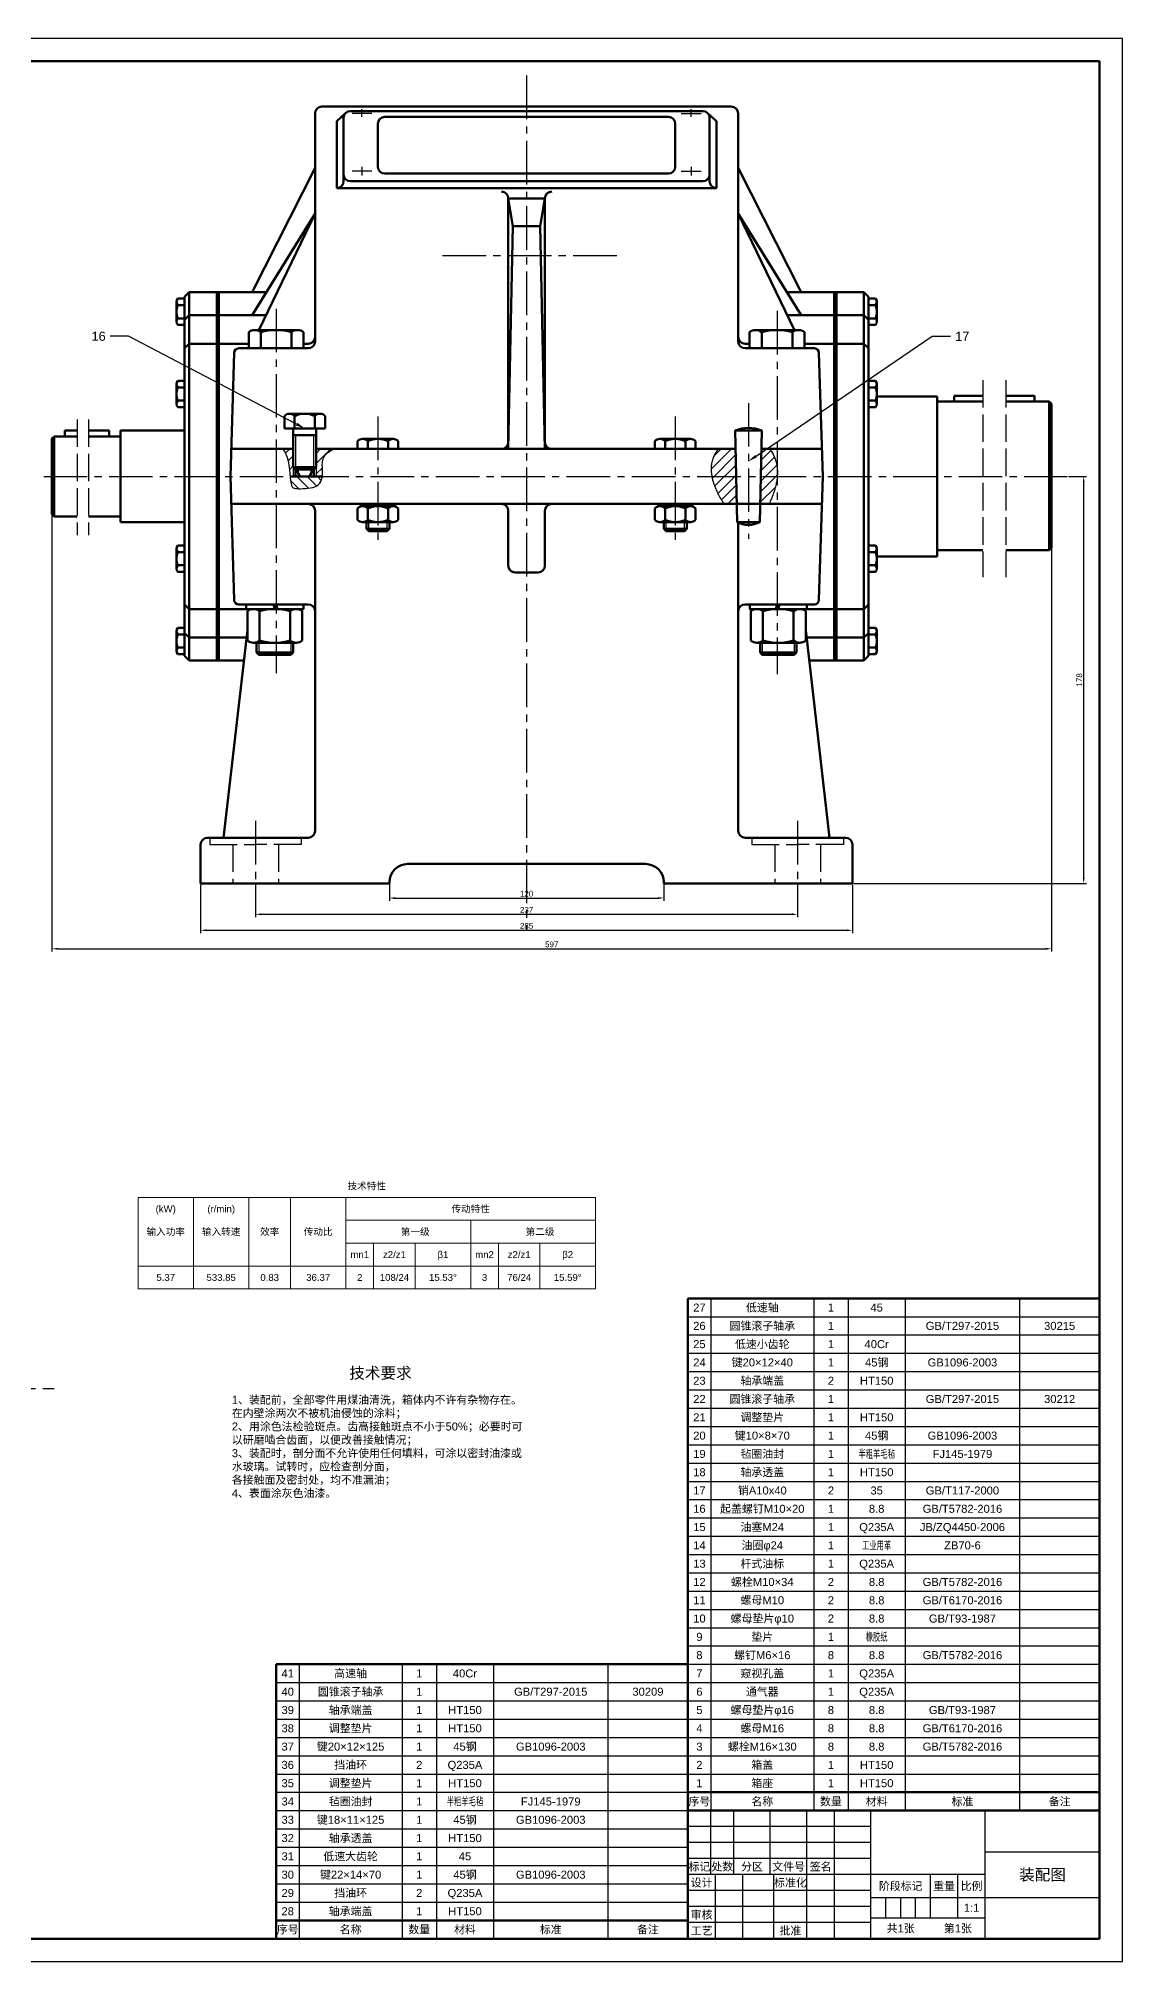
# Model space of a CAD drawing. Header units: millimetres. Extents: x 36 to 1225, y 31 to 872.
# Drawn here: x 751 to 1225, y 31 to 872 of the extents above; entities that cross this region are included whole.
import ezdxf
from ezdxf import colors
from ezdxf.entities.mleader import LeaderData, LeaderLine
from ezdxf.enums import TextEntityAlignment as Align
from ezdxf.math import Vec2, Vec3

# ---------------------------------------------------------------- set-up
doc = ezdxf.new("R2010")
doc.units = ezdxf.units.MM
doc.linetypes.add('ACAD_ISO02W100', pattern=[15, 12, -3])
doc.linetypes.add('CENTER2', pattern=[28.575, 19.05, -3.175, 3.175, -3.175])
doc.layers.get('0').update_dxf_attribs({"lineweight": 50})
for name, color, linetype in [('中心线', 1, 'CENTER2'), ('细实线', 7, 'Continuous'), ('虚线', 5, 'ACAD_ISO02W100')]:
    doc.layers.add(name, color=color, linetype=linetype)
doc.layers.add('文字', color=7, linetype='Continuous', lineweight=15)
doc.layers.add('粗实线', color=7, linetype='Continuous', lineweight=50)
doc.styles.get("Standard").update_dxf_attribs({"font": 'arial.ttf'})
doc.dimstyles.new('ISO-25', dxfattribs={"dimtxt": 2.5, "dimasz": 2.5, "dimexe": 1.25, "dimexo": 0.625, "dimtad": 1, "dimtxsty": 'Standard', "dimcen": 2.5, "dimadec": 0, "dimazin": 0, "dimtfac": 1, "dimtmove": 0, "dimatfit": 3, "dimfxl": 1, "dimarcsym": 0})
pattern_1 = [(45, (-1022.2455, -2515.2142), (-2.245064, 2.245064), [])]

# ---------------------------------------------------------------- blocks, each defined once
blk = doc.blocks.new('*D28')
at = {"layer": 'Defpoints', "color": 0, "transparency": 16777216}
for p in [(904.87, 503.21), (1024.87, 503.21), (1024.87, 496.56)]:
    blk.add_point(p, dxfattribs=at)
at = {"layer": '细实线', "color": 0, "lineweight": -2, "transparency": 16777216}
for p, q in [((904.87, 502.59), (904.87, 495.31)), ((907.37, 496.56), (1022.37, 496.56)), ((1024.87, 502.59), (1024.87, 495.31))]:
    blk.add_line(p, q, dxfattribs=at)
at = {"layer": '细实线', "color": 0, "transparency": 16777216}
for points in [[(907.37, 496.97), (907.37, 496.14), (904.87, 496.56)], [(1022.37, 496.97), (1022.37, 496.14), (1024.87, 496.56)]]:
    blk.add_solid(points, dxfattribs=at)
at = {"layer": '细实线', "color": 0, "transparency": 16777216, "insert": (964.87, 498.46), "char_height": 2.5, "attachment_point": 5}
blk.add_mtext('120', dxfattribs=at)
blk = doc.blocks.new('*D29')
at = {"layer": 'Defpoints', "color": 0, "transparency": 16777216}
for p in [(846.37, 502.96), (1083.37, 502.96), (1083.37, 489.45)]:
    blk.add_point(p, dxfattribs=at)
at = {"layer": '细实线', "color": 0, "lineweight": -2, "transparency": 16777216}
for p, q in [((846.37, 502.34), (846.37, 488.2)), ((1083.37, 502.34), (1083.37, 488.2)), ((848.87, 489.45), (1080.87, 489.45))]:
    blk.add_line(p, q, dxfattribs=at)
at = {"layer": '细实线', "color": 0, "transparency": 16777216}
for points in [[(848.87, 489.87), (848.87, 489.03), (846.37, 489.45)], [(1080.87, 489.87), (1080.87, 489.03), (1083.37, 489.45)]]:
    blk.add_solid(points, dxfattribs=at)
at = {"layer": '细实线', "color": 0, "transparency": 16777216, "insert": (964.87, 491.35), "char_height": 2.5, "attachment_point": 5}
blk.add_mtext('237', dxfattribs=at)
blk = doc.blocks.new('*D30')
at = {"layer": 'Defpoints', "color": 0, "transparency": 16777216}
for p in [(822.37, 502.96), (1107.37, 502.96), (1107.37, 482.45)]:
    blk.add_point(p, dxfattribs=at)
at = {"layer": '细实线', "color": 0, "lineweight": -2, "transparency": 16777216}
for p, q in [((822.37, 502.34), (822.37, 481.2)), ((1107.37, 502.34), (1107.37, 481.2)), ((824.87, 482.45), (1104.87, 482.45))]:
    blk.add_line(p, q, dxfattribs=at)
at = {"layer": '细实线', "color": 0, "transparency": 16777216}
for points in [[(824.87, 482.87), (824.87, 482.04), (822.37, 482.45)], [(1104.87, 482.87), (1104.87, 482.04), (1107.37, 482.45)]]:
    blk.add_solid(points, dxfattribs=at)
at = {"layer": '细实线', "color": 0, "transparency": 16777216, "insert": (964.87, 484.36), "char_height": 2.5, "attachment_point": 5}
blk.add_mtext('285', dxfattribs=at)
blk = doc.blocks.new('*D31')
at = {"layer": 'Defpoints', "color": 0, "transparency": 16777216}
for p in [(1201.17, 680.96), (1208.45, 680.96), (1107.37, 502.96)]:
    blk.add_point(p, dxfattribs=at)
at = {"layer": '细实线', "color": 0, "lineweight": -2, "transparency": 16777216}
for p, q in [((1201.79, 680.96), (1209.7, 680.96)), ((1208.45, 505.46), (1208.45, 678.46)), ((1108, 502.96), (1209.7, 502.96))]:
    blk.add_line(p, q, dxfattribs=at)
at = {"layer": '细实线', "color": 0, "transparency": 16777216}
for points in [[(1208.04, 678.46), (1208.87, 678.46), (1208.45, 680.96)], [(1208.04, 505.46), (1208.87, 505.46), (1208.45, 502.96)]]:
    blk.add_solid(points, dxfattribs=at)
at = {"layer": '细实线', "color": 0, "transparency": 16777216, "insert": (1206.55, 591.96), "char_height": 2.5, "attachment_point": 5, "rotation": 90}
blk.add_mtext('178', dxfattribs=at)
blk = doc.blocks.new('*D32')
at = {"layer": 'Defpoints', "color": 0, "transparency": 16777216}
for p in [(757.37, 664.46), (1194.37, 664.46), (1194.37, 474.38)]:
    blk.add_point(p, dxfattribs=at)
at = {"layer": '细实线', "color": 0, "lineweight": -2, "transparency": 16777216}
for p, q in [((757.37, 663.84), (757.37, 473.13)), ((1194.37, 663.84), (1194.37, 473.13)), ((759.87, 474.38), (1191.87, 474.38))]:
    blk.add_line(p, q, dxfattribs=at)
at = {"layer": '细实线', "color": 0, "transparency": 16777216}
for points in [[(759.87, 474.8), (759.87, 473.97), (757.37, 474.38)], [(1191.87, 474.8), (1191.87, 473.97), (1194.37, 474.38)]]:
    blk.add_solid(points, dxfattribs=at)
at = {"layer": '细实线', "color": 0, "transparency": 16777216, "insert": (975.87, 476.29), "char_height": 2.5, "attachment_point": 5}
blk.add_mtext('597', dxfattribs=at)

msp = doc.modelspace()

# ---------------------------------------------------------------- hatches: boundary and pattern name
at = {"layer": '细实线', "true_color": 0x000000}
h = msp.add_hatch(dxfattribs=at)
h.set_pattern_fill('ANSI31', color=18)
h.set_pattern_definition(pattern_1)
edge = h.paths.add_edge_path()
edge.add_line((862.873, 692.962), (858.327, 692.962))
edge.add_spline(control_points=[(858.327, 692.962), (860.78, 689.819), (861.194, 684.59), (861.512, 680.962)], knot_values=[0, 0, 0, 0, 0.8313761, 0.8313761, 0.8313761, 0.8313761], degree=3, periodic=0)
edge.add_line((861.512, 680.962), (862.873, 680.962))
edge.add_line((862.873, 680.962), (862.873, 692.962))
edge = h.paths.add_edge_path()
edge.add_spline(control_points=[(875.558, 680.962), (875.678, 681.807), (875.78, 685.642), (874.737, 690.477), (880.855, 692.962)], knot_values=[3.6824041, 3.6824041, 3.6824041, 3.6824041, 4, 5, 5, 5, 5], degree=3, periodic=0)
edge.add_line((880.855, 692.962), (872.873, 692.962))
edge.add_line((872.873, 692.962), (872.873, 680.962))
edge.add_line((872.873, 680.962), (875.558, 680.962))
h = msp.add_hatch(dxfattribs=at)
h.set_pattern_fill('ANSI31', color=18)
h.set_pattern_definition(pattern_1)
edge = h.paths.add_edge_path()
edge.add_line((1056.233, 692.962), (1048.69, 692.962))
edge.add_spline(control_points=[(1048.69, 692.962), (1044.606, 687.917), (1045.874, 680.962)], knot_values=[0, 0, 0, 0.5619745, 0.5619745, 0.5619745], degree=2, periodic=0)
edge.add_line((1045.874, 680.962), (1056.473, 680.962))
edge.add_line((1056.473, 680.962), (1056.233, 692.962))
edge = h.paths.add_edge_path()
edge.add_line((1056.473, 680.962), (1045.874, 680.962))
edge.add_spline(control_points=[(1045.874, 680.962), (1046.863, 675.542), (1051.103, 668.962)], knot_values=[0.5619745, 0.5619745, 0.5619745, 1, 1, 1], degree=2, periodic=0)
edge.add_line((1051.103, 668.962), (1056.713, 668.962))
edge.add_line((1056.713, 668.962), (1056.473, 680.962))
edge = h.paths.add_edge_path()
edge.add_spline(control_points=[(1074.373, 685.231), (1073.776, 689.558), (1071.104, 692.962)], knot_values=[0, 0, 0, 0.3837636, 0.3837636, 0.3837636], degree=2, periodic=0)
edge.add_line((1071.104, 692.962), (1067.513, 692.962))
edge.add_line((1067.513, 692.962), (1067.273, 680.962))
edge.add_line((1067.273, 680.962), (1074.373, 680.962))
edge.add_line((1074.373, 680.962), (1074.373, 685.231))
edge = h.paths.add_edge_path()
edge.add_spline(control_points=[(1070.938, 668.962), (1073.758, 674.947), (1074.373, 679.952)], knot_values=[0.6044253, 0.6044253, 0.6044253, 1, 1, 1], degree=2, periodic=0)
edge.add_line((1074.373, 679.952), (1074.373, 680.962))
edge.add_line((1074.373, 680.962), (1067.273, 680.962))
edge.add_line((1067.273, 680.962), (1067.033, 668.962))
edge.add_line((1067.033, 668.962), (1070.938, 668.962))
h = msp.add_hatch(dxfattribs=at)
h.set_pattern_fill('ANSI31', color=18, angle=90)
h.set_pattern_definition([(135, (-1022.2455, -2515.2142), (-2.245064, -2.245064), [])])
edge = h.paths.add_edge_path()
edge.add_spline(control_points=[(861.512, 680.962), (861.576, 680.227), (861.996, 675.584), (863.869, 675.584), (873.586, 675.584), (875.301, 679.148), (875.558, 680.962)], knot_values=[0.8313761, 0.8313761, 0.8313761, 0.8313761, 1, 2, 3, 3.6824041, 3.6824041, 3.6824041, 3.6824041], degree=3, periodic=0)
edge.add_line((875.558, 680.962), (861.512, 680.962))

# ---------------------------------------------------------------- linework, layer by layer
for p, q in [((875.373, 842.669), (964.873, 842.669)), ((1054.373, 842.669), (964.873, 842.669)), ((872.373, 839.669), (872.373, 739.962)), ((885.86, 839.971), (881.873, 836.363)), ((881.873, 806.998), (881.873, 836.363)), ((884.873, 837.747), (884.873, 812.998)), ((887.873, 840.747), (1041.873, 840.747)), ((899.873, 835.152), (899.873, 816.355)), ((902.873, 838.152), (1026.873, 838.152)), ((1029.873, 835.152), (1029.873, 816.355)), ((1043.885, 839.971), (1047.873, 836.363)), ((1044.873, 837.747), (1044.873, 812.998)), ((1047.873, 806.998), (1047.873, 836.363)), ((1057.373, 839.669), (1057.373, 739.962)), ((844.873, 761.462), (872.373, 815.962)), ((1084.873, 761.462), (1057.373, 815.962)), ((884.873, 812.998), (884.873, 809.998)), ((887.873, 809.998), (1041.873, 809.998)), ((902.873, 813.355), (1026.873, 813.355)), ((1044.873, 812.998), (1044.873, 809.998)), ((881.873, 806.998), (1047.873, 806.998)), ((956.873, 695.962), (956.873, 802.54)), ((956.873, 802.54), (972.873, 802.54)), ((956.873, 802.54), (958.873, 790.361)), ((972.873, 802.54), (970.873, 790.361)), ((972.873, 695.962), (972.873, 802.54)), ((844.873, 751.462), (872.373, 795.962)), ((847.767, 744.962), (872.373, 795.962)), ((1081.978, 744.962), (1057.373, 795.962)), ((1084.873, 751.462), (1057.373, 795.962)), ((958.873, 790.361), (956.873, 692.962)), ((964.873, 790.361), (958.873, 790.361)), ((964.873, 790.361), (970.873, 790.361)), ((970.873, 790.361), (972.873, 692.962)), ((817.373, 761.462), (815.373, 759.462)), ((815.373, 759.462), (815.373, 602.462)), ((817.373, 761.462), (851.052, 761.462)), ((817.373, 761.462), (817.373, 600.462)), ((829.373, 761.462), (829.373, 600.462)), ((830.373, 761.462), (830.373, 600.462)), ((1112.373, 761.462), (1078.693, 761.462)), ((1099.373, 761.462), (1099.373, 600.462)), ((1100.373, 761.462), (1100.373, 600.462)), ((1112.373, 761.462), (1114.373, 759.462)), ((1112.373, 761.462), (1112.373, 600.462)), ((1114.373, 759.462), (1114.373, 602.462)), ((817.373, 751.462), (815.373, 749.462)), ((815.373, 749.462), (815.373, 612.462)), ((817.373, 751.462), (850.903, 751.462)), ((1112.373, 751.462), (1078.842, 751.462)), ((1112.373, 751.462), (1114.373, 749.462)), ((1114.373, 749.462), (1114.373, 612.462)), ((843.373, 736.962), (843.373, 743.962)), ((855.373, 744.962), (846.023, 744.962)), ((855.373, 744.962), (864.723, 744.962)), ((867.373, 736.962), (867.373, 743.962)), ((1062.373, 736.962), (1062.373, 743.962)), ((1074.373, 744.962), (1065.023, 744.962)), ((1074.373, 744.962), (1083.723, 744.962)), ((1086.373, 736.962), (1086.373, 743.962)), ((817.373, 738.962), (815.373, 736.962)), ((815.373, 736.962), (815.373, 624.962)), ((817.373, 738.962), (843.373, 738.962)), ((835.373, 680.962), (837.046, 735.024)), ((839.045, 736.962), (869.373, 736.962)), ((867.373, 738.962), (869.373, 738.962)), ((1062.373, 738.962), (1060.373, 738.962)), ((1090.7, 736.962), (1060.373, 736.962)), ((1112.373, 738.962), (1086.373, 738.962)), ((1094.373, 680.962), (1092.699, 735.024)), ((1112.373, 738.962), (1114.373, 736.962)), ((1114.373, 736.962), (1114.373, 624.962)), ((1114.373, 645.962), (1114.373, 715.962)), ((1117.972, 715.962), (1144.373, 715.962)), ((1144.373, 713.462), (1144.373, 715.962)), ((1151.873, 713.727), (1151.873, 716.227)), ((1151.873, 716.227), (1164.373, 716.227)), ((1174.373, 716.227), (1186.873, 716.227)), ((1186.873, 716.227), (1186.873, 713.727)), ((858.973, 701.962), (858.973, 707.362)), ((867.873, 708.362), (861.198, 708.362)), ((863.423, 701.962), (863.423, 707.362)), ((867.873, 708.362), (874.548, 708.362)), ((872.323, 701.962), (872.323, 707.362)), ((876.773, 701.962), (876.773, 707.362)), ((1164.373, 713.727), (1144.373, 713.727)), ((1144.373, 648.462), (1144.373, 713.462)), ((1193.373, 713.727), (1174.373, 713.727)), ((1193.373, 713.727), (1194.373, 712.727)), ((1193.373, 648.727), (1193.373, 713.727)), ((1194.373, 649.727), (1194.373, 712.727)), ((757.373, 697.462), (758.373, 698.462)), ((768.373, 698.462), (758.373, 698.462)), ((758.373, 663.462), (758.373, 698.462)), ((762.927, 698.462), (762.927, 700.962)), ((762.927, 700.962), (768.373, 700.962)), ((773.373, 700.962), (782.373, 700.962)), ((787.373, 698.462), (773.373, 698.462)), ((782.373, 700.962), (782.373, 698.462)), ((787.373, 700.962), (787.373, 698.462)), ((787.373, 700.962), (815.373, 700.962)), ((787.373, 663.462), (787.373, 698.462)), ((815.373, 660.962), (815.373, 700.962)), ((858.973, 701.962), (876.773, 701.962)), ((862.873, 701.962), (862.873, 684.962)), ((862.873, 698.962), (872.873, 698.962)), ((872.873, 684.962), (872.873, 701.962)), ((1056.873, 700.962), (1056.073, 700.962)), ((1056.073, 700.962), (1056.873, 660.962)), ((1056.873, 700.962), (1061.873, 700.962)), ((1066.873, 700.962), (1061.873, 700.962)), ((1066.873, 700.962), (1067.673, 700.962)), ((1067.673, 700.962), (1066.873, 660.962)), ((757.373, 697.462), (757.373, 680.962)), ((862.873, 692.962), (835.744, 692.962)), ((872.873, 692.962), (975.873, 692.962)), ((890.973, 692.962), (890.973, 696.362)), ((890.973, 692.962), (908.773, 692.962)), ((899.873, 697.362), (893.198, 697.362)), ((895.423, 692.962), (895.423, 696.362)), ((899.873, 697.362), (906.548, 697.362)), ((904.323, 692.962), (904.323, 696.362)), ((908.773, 692.962), (908.773, 696.362)), ((1056.233, 692.962), (975.873, 692.962)), ((1020.973, 692.962), (1020.973, 696.362)), ((1038.773, 692.962), (1020.973, 692.962)), ((1029.873, 697.362), (1023.198, 697.362)), ((1025.423, 692.962), (1025.423, 696.362)), ((1029.873, 697.362), (1036.548, 697.362)), ((1034.323, 692.962), (1034.323, 696.362)), ((1038.773, 692.962), (1038.773, 696.362)), ((1094.001, 692.962), (1067.513, 692.962)), ((863.873, 683.962), (862.873, 684.962)), ((862.873, 684.962), (872.873, 684.962)), ((863.873, 683.962), (871.873, 683.962)), ((863.873, 683.962), (863.873, 680.962)), ((867.873, 683.962), (864.873, 683.962)), ((864.873, 683.962), (864.873, 682.962)), ((870.873, 682.962), (870.873, 683.962)), ((871.873, 683.962), (872.873, 684.962)), ((871.873, 683.962), (871.873, 680.962)), ((757.373, 664.462), (757.373, 680.962)), ((835.373, 680.962), (837.046, 626.901)), ((861.512, 680.962), (875.558, 680.962)), ((866.873, 680.962), (868.873, 680.962)), ((1094.373, 680.962), (1092.699, 626.901)), ((757.373, 664.462), (758.373, 663.462)), ((835.744, 668.962), (1060.373, 668.962)), ((872.373, 525.962), (872.373, 665.962)), ((890.973, 666.962), (890.973, 661.962)), ((899.873, 667.962), (893.198, 667.962)), ((895.423, 666.962), (895.423, 661.962)), ((899.332, 668.962), (899.873, 667.962)), ((899.873, 667.962), (906.548, 667.962)), ((900.413, 668.962), (900.953, 667.962)), ((904.323, 666.962), (904.323, 661.962)), ((908.773, 666.962), (908.773, 661.962)), ((956.873, 641.962), (956.873, 665.962)), ((972.873, 641.962), (972.873, 665.962)), ((1020.973, 666.962), (1020.973, 661.962)), ((1029.873, 667.962), (1023.198, 667.962)), ((1025.423, 666.962), (1025.423, 661.962)), ((1029.332, 668.962), (1028.792, 667.962)), ((1030.413, 668.962), (1029.873, 667.962)), ((1029.873, 667.962), (1036.548, 667.962)), ((1034.323, 666.962), (1034.323, 661.962)), ((1038.773, 666.962), (1038.773, 661.962)), ((1094.001, 668.962), (1060.373, 668.962)), ((768.373, 663.462), (758.373, 663.462)), ((787.373, 663.462), (773.373, 663.462)), ((787.373, 660.962), (787.373, 663.462)), ((787.373, 660.962), (815.373, 660.962)), ((899.873, 660.962), (893.198, 660.962)), ((894.873, 660.962), (894.873, 657.962)), ((894.873, 657.962), (895.873, 656.962)), ((894.873, 657.962), (904.873, 657.962)), ((895.873, 656.962), (903.873, 656.962)), ((899.873, 660.962), (906.548, 660.962)), ((903.873, 656.962), (904.873, 657.962)), ((904.873, 657.962), (904.873, 660.962)), ((1029.873, 660.962), (1023.198, 660.962)), ((1024.873, 657.962), (1024.873, 660.962)), ((1025.873, 656.962), (1024.873, 657.962)), ((1034.873, 657.962), (1024.873, 657.962)), ((1033.873, 656.962), (1025.873, 656.962)), ((1029.873, 660.962), (1036.548, 660.962)), ((1034.873, 657.962), (1033.873, 656.962)), ((1034.873, 660.962), (1034.873, 657.962)), ((1056.873, 660.962), (1066.873, 660.962)), ((1057.373, 525.962), (1057.373, 660.723)), ((1164.373, 648.727), (1144.373, 648.727)), ((1144.373, 648.462), (1144.373, 645.962)), ((1193.373, 648.727), (1174.373, 648.727)), ((1193.373, 648.727), (1194.373, 649.727)), ((1144.373, 645.962), (1117.972, 645.962)), ((964.873, 638.962), (959.873, 638.962)), ((964.873, 638.962), (969.873, 638.962)), ((815.373, 624.962), (817.373, 622.962)), ((817.373, 622.962), (844.787, 622.962)), ((869.373, 624.962), (839.045, 624.962)), ((842.314, 624.962), (867.314, 624.962)), ((843.833, 622.616), (843.873, 622.962)), ((854.814, 622.962), (845.464, 622.962)), ((854.255, 624.962), (854.814, 622.962)), ((854.814, 622.962), (864.164, 622.962)), ((855.373, 624.962), (855.931, 622.962)), ((1060.373, 624.962), (1090.7, 624.962)), ((1087.431, 624.962), (1062.431, 624.962)), ((1074.931, 622.962), (1065.581, 622.962)), ((1074.373, 624.962), (1073.814, 622.962)), ((1075.49, 624.962), (1074.931, 622.962)), ((1074.931, 622.962), (1084.281, 622.962)), ((1112.373, 622.962), (1084.958, 622.962)), ((1085.912, 622.616), (1085.873, 622.962)), ((1114.373, 624.962), (1112.373, 622.962)), ((842.814, 621.962), (842.814, 609.19)), ((848.114, 621.962), (848.114, 609.19)), ((861.514, 621.962), (861.514, 609.19)), ((866.814, 621.962), (866.814, 609.19)), ((1062.931, 621.962), (1062.931, 609.19)), ((1068.231, 621.962), (1068.231, 609.19)), ((1081.631, 621.962), (1081.631, 609.19)), ((1086.931, 621.962), (1086.931, 609.19)), ((815.373, 612.462), (817.373, 610.462)), ((817.373, 610.462), (842.435, 610.462)), ((832.373, 522.962), (842.814, 613.754)), ((854.814, 608.19), (845.464, 608.19)), ((846.814, 608.19), (846.814, 603.962)), ((854.814, 608.19), (864.164, 608.19)), ((862.814, 608.19), (862.814, 603.962)), ((1074.931, 608.19), (1065.581, 608.19)), ((1066.931, 608.19), (1066.931, 603.962)), ((1074.931, 608.19), (1084.281, 608.19)), ((1082.931, 608.19), (1082.931, 603.962)), ((1097.373, 522.962), (1086.931, 613.754)), ((1112.373, 610.462), (1087.31, 610.462)), ((1114.373, 612.462), (1112.373, 610.462)), ((815.373, 602.462), (817.373, 600.462)), ((817.373, 600.462), (841.285, 600.462)), ((846.814, 603.962), (847.814, 602.962)), ((846.814, 603.962), (862.814, 603.962)), ((847.814, 602.962), (861.814, 602.962)), ((861.814, 602.962), (862.814, 603.962)), ((1067.931, 602.962), (1066.931, 603.962)), ((1082.931, 603.962), (1066.931, 603.962)), ((1081.931, 602.962), (1067.931, 602.962)), ((1082.931, 603.962), (1081.931, 602.962)), ((1112.373, 600.462), (1088.46, 600.462)), ((1114.373, 602.462), (1112.373, 600.462)), ((825.373, 522.962), (869.373, 522.962)), ((1104.373, 522.962), (1060.373, 522.962)), ((1104.373, 522.962), (1060.373, 522.962)), ((822.373, 502.962), (822.373, 519.962)), ((1107.373, 502.962), (1107.373, 519.962)), ((964.873, 511.462), (912.873, 511.462)), ((964.873, 511.462), (1016.873, 511.462)), ((904.873, 502.962), (822.373, 502.962)), ((904.873, 503.462), (904.873, 502.962)), ((904.873, 503.462), (904.873, 502.962)), ((1024.873, 503.462), (1024.873, 502.962)), ((1024.873, 503.462), (1024.873, 502.962)), ((1024.873, 502.962), (1107.373, 502.962))]:
    msp.add_line(p, q)
for points in [[(907.373, 668.962), (907.373, 667.962), (892.373, 667.962), (892.373, 668.962)], [(1022.373, 668.962), (1022.373, 667.962), (1037.373, 667.962), (1037.373, 668.962)], [(867.314, 624.962), (867.314, 622.962), (842.314, 622.962), (842.314, 624.962)], [(1062.431, 624.962), (1062.431, 622.962), (1087.431, 622.962), (1087.431, 624.962)]]:
    msp.add_lwpolyline(points)
for centre, radius, start, end in [((875.373, 839.669), 3, 90, 180), ((1054.373, 839.669), 3, 0, 90), ((887.873, 837.747), 3, 90, 180), ((902.873, 835.152), 3, 90, 180), ((1026.873, 835.152), 3, 0, 90), ((1041.873, 837.747), 3, 0, 90), ((902.873, 816.355), 3, 180, 270), ((1026.873, 816.355), 3, 270, 0), ((881.873, 809.998), 3, 270, 0), ((887.873, 812.998), 3, 180, 270), ((1041.873, 812.998), 3, 270, 0), ((1047.873, 809.998), 3, 180, 270), ((953.873, 802.54), 3, 0, 90), ((975.873, 802.54), 3, 90, 180), ((869.373, 741.962), 3, 270, 0), ((1060.373, 741.962), 3, 180, 270), ((839.045, 734.962), 2, 90, 178.226814), ((869.373, 739.962), 3, 270, 0), ((1060.373, 739.962), 3, 180, 270), ((1090.7, 734.962), 2, 1.773186, 90), ((1061.873, 687.546), 14.617, 66.621262, 113.378738), ((953.873, 695.962), 3, 270, 0), ((975.873, 695.962), 3, 180, 270), ((866.873, 682.962), 2, 180, 270), ((868.873, 682.962), 2, 270, 0), ((869.373, 665.962), 3, 0, 90), ((953.873, 665.962), 3, 0, 90), ((975.873, 665.962), 3, 90, 180), ((1061.873, 670.779), 11.017, 243.008533, 296.991467), ((959.873, 641.962), 3, 180, 270), ((969.873, 641.962), 3, 270, 0), ((839.045, 626.962), 2, 181.773186, 270), ((869.373, 621.962), 3, 0, 90), ((1060.373, 621.962), 3, 90, 180), ((1090.7, 626.962), 2, 270, 358.226814), ((825.373, 519.962), 3, 90, 180), ((869.373, 525.962), 3, 270, 0), ((1060.373, 525.962), 3, 180, 270), ((1104.373, 519.962), 3, 0, 90), ((912.873, 503.462), 8, 90, 180), ((1016.873, 503.462), 8, 0, 90)]:
    msp.add_arc(centre, radius, start, end)
at = {"layer": '中心线'}
for p, q in [((964.873, 856.242), (964.873, 482.75)), ((892.873, 838.152), (892.873, 841.611)), ((1036.873, 838.152), (1036.873, 841.611)), ((897.234, 839.606), (888.596, 839.606)), ((1032.512, 839.606), (1041.149, 839.606)), ((892.873, 816.288), (892.873, 812.472)), ((1036.873, 816.288), (1036.873, 812.472)), ((897.234, 814.496), (888.596, 814.496)), ((1032.512, 814.496), (1041.149, 814.496)), ((928.087, 777.548), (1005.121, 777.548)), ((855.373, 754.274), (855.373, 594.834)), ((1074.373, 753.313), (1074.373, 594.501)), ((899.873, 707.123), (899.873, 651.538)), ((1029.873, 707.123), (1029.873, 651.538)), ((1061.873, 713.042), (1061.873, 653.66)), ((753.741, 680.962), (1201.17, 680.962)), ((846.373, 530.281), (846.373, 496.573)), ((1083.373, 530.281), (1083.373, 496.573)), ((67.583, 282.096), (758.394, 282.096))]:
    msp.add_line(p, q, dxfattribs=at)
at = {"layer": '文字'}
for p, q in [((794.976, 365.638), (794.976, 325.638)), ((794.976, 365.638), (994.976, 365.638)), ((819.219, 365.638), (819.219, 325.638)), ((843.461, 365.638), (843.461, 325.638)), ((861.643, 365.638), (861.643, 325.638)), ((885.885, 365.638), (885.885, 325.638)), ((994.976, 365.638), (994.976, 325.638)), ((885.885, 355.638), (994.976, 355.638)), ((940.431, 355.638), (940.431, 325.638)), ((885.885, 345.638), (994.976, 345.638)), ((898.006, 345.638), (898.006, 325.638)), ((916.188, 345.638), (916.188, 325.638)), ((952.552, 345.638), (952.552, 325.638)), ((970.734, 345.638), (970.734, 325.638)), ((794.976, 335.638), (994.976, 335.638)), ((794.976, 325.638), (794.976, 335.638)), ((994.976, 335.638), (994.976, 325.638)), ((994.976, 325.638), (794.976, 325.638))]:
    msp.add_line(p, q, dxfattribs=at)
at = {"layer": '粗实线'}
for p, q in [((1215.434, 862.472), (61.434, 862.472)), ((1215.434, 41.472), (1215.434, 862.472)), ((811.773, 757.293), (811.773, 748.632)), ((815.373, 758.736), (812.327, 758.736)), ((815.373, 752.962), (815.373, 758.736)), ((1114.373, 752.962), (1114.373, 758.736)), ((1114.373, 758.736), (1117.418, 758.736)), ((1117.972, 757.293), (1117.972, 748.632)), ((815.373, 755.849), (812.327, 755.849)), ((815.373, 750.076), (812.327, 750.076)), ((815.373, 752.962), (815.373, 747.189)), ((1114.373, 755.849), (1117.418, 755.849)), ((1114.373, 752.962), (1114.373, 747.189)), ((1114.373, 750.076), (1117.418, 750.076)), ((815.373, 747.189), (812.327, 747.189)), ((848.673, 736.962), (848.673, 743.962)), ((862.073, 736.962), (862.073, 743.962)), ((1067.673, 736.962), (1067.673, 743.962)), ((1081.073, 736.962), (1081.073, 743.962)), ((1114.373, 747.189), (1117.418, 747.189)), ((811.773, 721.293), (811.773, 712.632)), ((815.373, 722.736), (812.327, 722.736)), ((815.373, 719.849), (812.327, 719.849)), ((815.373, 716.962), (815.373, 722.736)), ((815.373, 716.962), (815.373, 711.189)), ((1114.373, 716.962), (1114.373, 722.736)), ((1114.373, 722.736), (1117.418, 722.736)), ((1114.373, 719.849), (1117.418, 719.849)), ((1114.373, 716.962), (1114.373, 711.189)), ((1117.972, 721.293), (1117.972, 712.632)), ((815.373, 714.076), (812.327, 714.076)), ((815.373, 711.189), (812.327, 711.189)), ((1114.373, 714.076), (1117.418, 714.076)), ((1114.373, 711.189), (1117.418, 711.189)), ((811.773, 640.632), (811.773, 649.293)), ((815.373, 650.736), (812.327, 650.736)), ((815.373, 647.849), (812.327, 647.849)), ((815.373, 644.962), (815.373, 650.736)), ((1114.373, 644.962), (1114.373, 650.736)), ((1114.373, 650.736), (1117.418, 650.736)), ((1114.373, 647.849), (1117.418, 647.849)), ((1117.972, 640.632), (1117.972, 649.293)), ((815.373, 642.076), (812.327, 642.076)), ((815.373, 639.189), (812.327, 639.189)), ((815.373, 644.962), (815.373, 639.189)), ((1114.373, 644.962), (1114.373, 639.189)), ((1114.373, 642.076), (1117.418, 642.076)), ((1114.373, 639.189), (1117.418, 639.189)), ((815.373, 614.736), (812.327, 614.736)), ((815.373, 608.962), (815.373, 614.736)), ((1114.373, 608.962), (1114.373, 614.736)), ((1114.373, 614.736), (1117.418, 614.736)), ((811.773, 604.632), (811.773, 613.293)), ((815.373, 611.849), (812.327, 611.849)), ((815.373, 606.076), (812.327, 606.076)), ((815.373, 608.962), (815.373, 603.189)), ((1114.373, 611.849), (1117.418, 611.849)), ((1114.373, 608.962), (1114.373, 603.189)), ((1114.373, 606.076), (1117.418, 606.076)), ((1117.972, 604.632), (1117.972, 613.293)), ((815.373, 603.189), (812.327, 603.189)), ((1114.373, 603.189), (1117.418, 603.189)), ((1035.434, 105.472), (1035.434, 321.472)), ((1035.434, 321.472), (1215.434, 321.472)), ((855.434, 49.472), (855.434, 161.472)), ((855.434, 161.472), (1035.434, 161.472)), ((1035.434, 97.472), (1035.434, 105.472)), ((1035.434, 105.472), (1215.434, 105.472)), ((1215.434, 97.472), (1035.434, 97.472)), ((1035.434, 97.472), (1035.434, 41.472)), ((855.434, 41.472), (855.434, 49.472)), ((855.434, 49.472), (1035.434, 49.472)), ((61.434, 41.472), (1215.434, 41.472))]:
    msp.add_line(p, q, dxfattribs=at)
for centre, radius, start, end in [((813.93, 757.293), 2.157, 137.999563, 222.000437), ((1115.815, 757.293), 2.157, 317.999563, 42.000437), ((819.57, 752.962), 7.797, 158.270221, 201.729779), ((813.93, 748.632), 2.157, 137.999563, 222.000437), ((1110.175, 752.962), 7.797, 338.270221, 21.729779), ((1115.815, 748.632), 2.157, 317.999563, 42.000437), ((846.023, 740.951), 4.011, 48.65115, 131.34885), ((855.373, 722.642), 22.348, 72.554335, 107.445665), ((864.723, 740.951), 4.011, 48.65115, 131.34885), ((1065.023, 740.951), 4.011, 48.65115, 131.34885), ((1074.373, 722.642), 22.348, 72.554335, 107.445665), ((1083.723, 740.951), 4.011, 48.65115, 131.34885), ((813.93, 721.293), 2.157, 137.999563, 222.000437), ((819.57, 716.962), 7.797, 158.270221, 201.729779), ((1115.815, 721.293), 2.157, 317.999563, 42.000437), ((1110.175, 716.962), 7.797, 338.270221, 21.729779), ((813.93, 712.632), 2.157, 137.999563, 222.000437), ((861.198, 705.387), 2.975, 41.598057, 138.401943), ((867.873, 697.961), 10.401, 64.669872, 115.330128), ((874.548, 705.387), 2.975, 41.598057, 138.401943), ((1115.815, 712.632), 2.157, 317.999563, 42.000437), ((893.198, 694.387), 2.975, 41.598057, 138.401943), ((899.873, 686.961), 10.401, 64.669872, 115.330128), ((906.548, 694.387), 2.975, 41.598057, 138.401943), ((1023.198, 694.387), 2.975, 41.598057, 138.401943), ((1029.873, 686.961), 10.401, 64.669872, 115.330128), ((1036.548, 694.387), 2.975, 41.598057, 138.401943), ((893.198, 664.987), 2.975, 41.598057, 138.401943), ((899.873, 657.561), 10.401, 64.669872, 115.330128), ((906.548, 664.987), 2.975, 41.598057, 138.401943), ((1023.198, 664.987), 2.975, 41.598057, 138.401943), ((1029.873, 657.561), 10.401, 64.669872, 115.330128), ((1036.548, 664.987), 2.975, 41.598057, 138.401943), ((893.198, 663.938), 2.975, 221.598057, 318.401943), ((899.873, 671.364), 10.401, 244.669872, 295.330128), ((906.548, 663.938), 2.975, 221.598057, 318.401943), ((1023.198, 663.938), 2.975, 221.598057, 318.401943), ((1029.873, 671.364), 10.401, 244.669872, 295.330128), ((1036.548, 663.938), 2.975, 221.598057, 318.401943), ((813.93, 649.293), 2.157, 137.999563, 222.000437), ((819.57, 644.962), 7.797, 158.270221, 201.729779), ((1115.815, 649.293), 2.157, 317.999563, 42.000437), ((1110.175, 644.962), 7.797, 338.270221, 21.729779), ((813.93, 640.632), 2.157, 137.999563, 222.000437), ((1115.815, 640.632), 2.157, 317.999563, 42.000437), ((845.464, 618.951), 4.011, 48.65115, 131.34885), ((854.814, 600.017), 22.945, 73.022112, 106.977888), ((864.164, 618.951), 4.011, 48.65115, 131.34885), ((1065.581, 618.951), 4.011, 48.65115, 131.34885), ((1074.931, 600.017), 22.945, 73.022112, 106.977888), ((1084.281, 618.951), 4.011, 48.65115, 131.34885), ((813.93, 613.293), 2.157, 137.999563, 222.000437), ((1115.815, 613.293), 2.157, 317.999563, 42.000437), ((819.57, 608.962), 7.797, 158.270221, 201.729779), ((813.93, 604.632), 2.157, 137.999563, 222.000437), ((845.464, 612.202), 4.011, 228.65115, 311.34885), ((854.814, 630.511), 22.348, 252.554335, 287.445665), ((864.164, 612.202), 4.011, 228.65115, 311.34885), ((1065.581, 612.202), 4.011, 228.65115, 311.34885), ((1074.931, 630.511), 22.348, 252.554335, 287.445665), ((1084.281, 612.202), 4.011, 228.65115, 311.34885), ((1110.175, 608.962), 7.797, 338.270221, 21.729779), ((1115.815, 604.632), 2.157, 317.999563, 42.000437)]:
    msp.add_arc(centre, radius, start, end, dxfattribs=at)
at = {"layer": '细实线'}
for p, q in [((1225.434, 872.472), (36.434, 872.472)), ((1225.434, 31.472), (1225.434, 872.472)), ((863.873, 698.962), (863.873, 683.962)), ((871.873, 683.962), (871.873, 698.962)), ((862.873, 684.962), (862.873, 680.962)), ((872.873, 684.962), (872.873, 680.962)), ((895.873, 656.962), (895.873, 660.962)), ((903.873, 656.962), (903.873, 660.962)), ((1025.873, 656.962), (1025.873, 660.962)), ((1033.873, 656.962), (1033.873, 660.962)), ((847.814, 608.19), (847.814, 602.962)), ((861.814, 608.19), (861.814, 602.962)), ((1067.931, 608.19), (1067.931, 602.962)), ((1081.931, 608.19), (1081.931, 602.962)), ((1045.434, 321.472), (1045.434, 97.472)), ((1090.434, 321.472), (1090.434, 97.472)), ((1105.434, 321.472), (1105.434, 97.472)), ((1130.434, 321.472), (1130.434, 97.472)), ((1180.434, 321.472), (1180.434, 97.472)), ((1215.434, 321.472), (1215.434, 97.472)), ((1035.434, 313.472), (1215.434, 313.472)), ((1035.434, 305.472), (1215.434, 305.472)), ((1035.434, 297.472), (1215.434, 297.472)), ((1035.434, 289.472), (1215.434, 289.472)), ((1035.434, 281.472), (1215.434, 281.472)), ((1035.434, 273.472), (1215.434, 273.472)), ((1035.434, 265.472), (1215.434, 265.472)), ((1035.434, 257.472), (1215.434, 257.472)), ((1035.434, 249.472), (1215.434, 249.472)), ((1035.434, 241.472), (1215.434, 241.472)), ((1035.434, 233.472), (1215.434, 233.472)), ((1035.434, 225.472), (1215.434, 225.472)), ((1035.434, 217.472), (1215.434, 217.472)), ((1035.434, 209.472), (1215.434, 209.472)), ((1035.434, 201.472), (1215.434, 201.472)), ((1035.434, 193.472), (1215.434, 193.472)), ((1035.434, 185.472), (1215.434, 185.472)), ((1035.434, 177.472), (1215.434, 177.472)), ((1035.434, 169.472), (1035.434, 41.472)), ((1035.434, 169.472), (1215.434, 169.472)), ((855.434, 161.472), (1035.434, 161.472)), ((865.434, 161.472), (865.434, 41.472)), ((910.434, 161.472), (910.434, 41.472)), ((925.434, 161.472), (925.434, 41.472)), ((950.434, 161.472), (950.434, 41.472)), ((1000.434, 161.472), (1000.434, 41.472)), ((1035.434, 161.472), (1215.434, 161.472)), ((855.434, 153.472), (1035.434, 153.472)), ((1035.434, 153.472), (1215.434, 153.472)), ((855.434, 145.472), (1035.434, 145.472)), ((1035.434, 145.472), (1215.434, 145.472)), ((855.434, 137.472), (1035.434, 137.472)), ((1035.434, 137.472), (1215.434, 137.472)), ((855.434, 129.472), (1035.434, 129.472)), ((1035.434, 129.472), (1215.434, 129.472)), ((855.434, 121.472), (1035.434, 121.472)), ((1035.434, 121.472), (1215.434, 121.472)), ((855.434, 113.472), (1035.434, 113.472)), ((1035.434, 113.472), (1215.434, 113.472)), ((855.434, 105.472), (1035.434, 105.472)), ((1035.434, 105.472), (1215.434, 105.472)), ((855.434, 97.472), (1035.434, 97.472)), ((1045.434, 69.472), (1045.434, 97.472)), ((1055.434, 69.472), (1055.434, 97.472)), ((1071.434, 69.472), (1071.434, 97.472)), ((1087.434, 41.472), (1087.434, 97.472)), ((1099.434, 41.472), (1099.434, 97.472)), ((1115.434, 41.472), (1115.434, 97.472)), ((1165.434, 41.472), (1165.434, 97.472)), ((855.434, 89.472), (1035.434, 89.472)), ((1115.434, 90.472), (1035.434, 90.472)), ((855.434, 81.472), (1035.434, 81.472)), ((1115.434, 83.472), (1035.434, 83.472)), ((1115.434, 76.472), (1035.434, 76.472)), ((1165.434, 79.472), (1215.434, 79.472)), ((855.434, 73.472), (1035.434, 73.472)), ((1165.434, 69.472), (1035.434, 69.472)), ((1047.434, 41.472), (1047.434, 69.472)), ((1059.434, 41.472), (1059.434, 69.472)), ((1073.034, 41.472), (1073.034, 69.472)), ((1141.434, 50.472), (1141.434, 69.472)), ((1153.434, 50.472), (1153.434, 69.472)), ((855.434, 65.472), (1035.434, 65.472)), ((1115.434, 62.472), (1035.434, 62.472)), ((1115.434, 59.472), (1215.434, 59.472)), ((1121.934, 50.472), (1121.934, 59.472)), ((1128.434, 50.472), (1128.434, 59.472)), ((1134.934, 50.472), (1134.934, 59.472)), ((855.434, 57.472), (1035.434, 57.472)), ((1115.434, 55.472), (1035.434, 55.472)), ((1165.434, 50.472), (1115.434, 50.472)), ((855.434, 49.472), (1035.434, 49.472)), ((1115.434, 48.472), (1035.434, 48.472)), ((36.434, 31.472), (1225.434, 31.472))]:
    msp.add_line(p, q, dxfattribs=at)
for points, degree in [([(858.327, 692.962), (861.278, 689.182), (861.278, 675.584), (863.869, 675.584), (874.737, 675.584), (876.32, 683.138), (874.737, 690.477), (880.855, 692.962)], 3), ([(1048.69, 692.962), (1041.423, 683.984), (1051.103, 668.962)], 2), ([(1071.104, 692.962), (1078.066, 684.09), (1070.938, 668.962)], 2)]:
    msp.add_open_spline(points, degree=degree, dxfattribs=at)
at = {"layer": '虚线'}
for p, q in [((1164.373, 723.081), (1164.373, 636.901)), ((1174.373, 723.081), (1174.373, 636.901)), ((768.373, 705.862), (768.373, 655.26)), ((773.373, 705.862), (773.373, 655.26)), ((826.373, 522.962), (826.373, 519.962)), ((866.373, 522.962), (866.373, 519.962)), ((1063.373, 522.962), (1063.373, 519.962)), ((1103.373, 522.962), (1103.373, 519.962)), ((826.373, 519.962), (846.373, 519.962)), ((836.373, 519.962), (836.373, 502.962)), ((866.373, 519.962), (846.373, 519.962)), ((856.373, 519.962), (856.373, 502.962)), ((1063.373, 519.962), (1083.373, 519.962)), ((1073.373, 519.962), (1073.373, 502.962)), ((1103.373, 519.962), (1083.373, 519.962)), ((1093.373, 519.962), (1093.373, 502.962))]:
    msp.add_line(p, q, dxfattribs=at)

# ---------------------------------------------------------------- texts
at = {"layer": '文字'}
for s, height, p in [('技术特性', 3, (894.976, 370.638)), ('(kW)', 3, (807.097, 360.638)), ('(r/min)', 3, (831.34, 360.638)), ('传动特性', 3, (940.431, 360.638)), ('输入功率', 3, (807.097, 350.638)), ('输入转速', 3, (831.34, 350.638)), ('效率', 3, (852.552, 350.638)), ('传动比', 3, (873.764, 350.638)), ('第一级', 3, (916.188, 350.638)), ('第二级', 3, (970.734, 350.638)), ('mn1', 3, (891.946, 340.638)), ('z2/z1', 3, (907.097, 340.638)), ('β1', 3, (928.31, 340.638)), ('mn2', 3, (946.491, 340.638)), ('z2/z1', 3, (961.643, 340.638)), ('β2', 3, (982.855, 340.638)), ('5.37', 3, (807.097, 330.638)), ('533.85', 3, (831.34, 330.638)), ('0.83', 3, (852.552, 330.638)), ('36.37', 3, (873.764, 330.638)), ('2', 3, (891.946, 330.638)), ('108/24', 3, (907.097, 330.638)), ('15.53°', 3, (928.31, 330.638)), ('3', 3, (946.491, 330.638)), ('76/24', 3, (961.643, 330.638)), ('15.59°', 3, (982.855, 330.638)), ('低速轴', 3.5, (1067.934, 317.472)), ('27', 3.5, (1040.434, 317.472)), ('26', 3.5, (1040.434, 309.472)), ('圆锥滚子轴承', 3.5, (1067.934, 309.472)), ('1', 3.5, (1097.934, 317.472)), ('1', 3.5, (1097.934, 309.472)), ('45', 3.5, (1117.934, 317.472)), ('GB/T297-2015', 3.5, (1155.434, 309.472)), ('30215', 3.5, (1197.934, 309.472)), ('25', 3.5, (1040.434, 301.472)), ('低速小齿轮', 3.5, (1067.934, 301.472)), ('1', 3.5, (1097.934, 301.472)), ('40Cr', 3.5, (1117.934, 301.472)), ('24', 3.5, (1040.434, 293.472)), ('键20×12×40', 3.5, (1067.934, 293.472)), ('1', 3.5, (1097.934, 293.472)), ('45钢', 3.5, (1117.934, 293.472)), ('GB1096-2003', 3.5, (1155.434, 293.472)), ('技术要求', 5, (900.993, 288.875)), ('23', 3.5, (1040.434, 285.472)), ('轴承端盖', 3.5, (1067.934, 285.472)), ('2', 3.5, (1097.934, 285.472)), ('HT150', 3.5, (1117.934, 285.472)), ('22', 3.5, (1040.434, 277.472)), ('圆锥滚子轴承', 3.5, (1067.934, 277.472)), ('1', 3.5, (1097.934, 277.472)), ('GB/T297-2015', 3.5, (1155.434, 277.472)), ('30212', 3.5, (1197.934, 277.472)), ('21', 3.5, (1040.434, 269.472)), ('调整垫片', 3.5, (1067.934, 269.472)), ('1', 3.5, (1097.934, 269.472)), ('HT150', 3.5, (1117.934, 269.472)), ('20', 3.5, (1040.434, 261.472)), ('键10×8×70', 3.5, (1067.934, 261.472)), ('1', 3.5, (1097.934, 261.472)), ('45钢', 3.5, (1117.934, 261.472)), ('GB1096-2003', 3.5, (1155.434, 261.472)), ('19', 3.5, (1040.434, 253.472)), ('毡圈油封', 3.5, (1067.934, 253.472)), ('1', 3.5, (1097.934, 253.472)), ('FJ145-1979', 3.5, (1155.434, 253.472)), ('18', 3.5, (1040.434, 245.472)), ('轴承透盖', 3.5, (1067.934, 245.472)), ('1', 3.5, (1097.934, 245.472)), ('HT150', 3.5, (1117.934, 245.472)), ('17', 3.5, (1040.434, 237.472)), ('销A10x40', 3.5, (1067.934, 237.472)), ('2', 3.5, (1097.934, 237.472)), ('35', 3.5, (1117.934, 237.472)), ('GB/T117-2000', 3.5, (1155.434, 237.472)), ('16', 3.5, (1040.434, 229.472)), ('起盖螺钉M10×20', 3.5, (1067.934, 229.472)), ('1', 3.5, (1097.934, 229.472)), ('8.8', 3.5, (1117.934, 229.472)), ('GB/T5782-2016', 3.5, (1155.434, 229.472)), ('15', 3.5, (1040.434, 221.472)), ('油塞M24', 3.5, (1067.934, 221.472)), ('1', 3.5, (1097.934, 221.472)), ('Q235A', 3.5, (1117.934, 221.472)), ('JB/ZQ4450-2006', 3.5, (1155.434, 221.472)), ('14', 3.5, (1040.434, 213.472)), ('油圈φ24', 3.5, (1067.934, 213.472)), ('1', 3.5, (1097.934, 213.472)), ('ZB70-6', 3.5, (1155.434, 213.472)), ('13', 3.5, (1040.434, 205.472)), ('杆式油标', 3.5, (1067.934, 205.472)), ('1', 3.5, (1097.934, 205.472)), ('Q235A', 3.5, (1117.934, 205.472)), ('12', 3.5, (1040.434, 197.472)), ('螺栓M10×34', 3.5, (1067.934, 197.472)), ('2', 3.5, (1097.934, 197.472)), ('8.8', 3.5, (1117.934, 197.472)), ('GB/T5782-2016', 3.5, (1155.434, 197.472)), ('11', 3.5, (1040.434, 189.472)), ('螺母M10', 3.5, (1067.934, 189.472)), ('2', 3.5, (1097.934, 189.472)), ('8.8', 3.5, (1117.934, 189.472)), ('GB/T6170-2016', 3.5, (1155.434, 189.472)), ('10', 3.5, (1040.434, 181.472)), ('螺母垫片φ10', 3.5, (1067.934, 181.472)), ('2', 3.5, (1097.934, 181.472)), ('8.8', 3.5, (1117.934, 181.472)), ('GB/T93-1987', 3.5, (1155.434, 181.472)), ('9', 3.5, (1040.434, 173.472)), ('垫片', 3.5, (1067.934, 173.472)), ('1', 3.5, (1097.934, 173.472)), ('8', 3.5, (1040.434, 165.472)), ('螺钉M6×16', 3.5, (1067.934, 165.472)), ('8', 3.5, (1097.934, 165.472)), ('8.8', 3.5, (1117.934, 165.472)), ('GB/T5782-2016', 3.5, (1155.434, 165.472)), ('41', 3.5, (860.434, 157.472)), ('圆锥滚子轴承', 3.5, (887.934, 149.472)), ('高速轴', 3.5, (887.934, 157.472)), ('1', 3.5, (917.934, 157.472)), ('40Cr', 3.5, (937.934, 157.472)), ('GB/T297-2015', 3.5, (975.434, 149.472)), ('7', 3.5, (1040.434, 157.472)), ('窥视孔盖', 3.5, (1067.934, 157.472)), ('通气器', 3.5, (1067.934, 149.472)), ('1', 3.5, (1097.934, 157.472)), ('Q235A', 3.5, (1117.934, 157.472)), ('40', 3.5, (860.434, 149.472)), ('39', 3.5, (860.434, 141.472)), ('轴承端盖', 3.5, (887.934, 141.472)), ('1', 3.5, (917.934, 149.472)), ('1', 3.5, (917.934, 141.472)), ('HT150', 3.5, (937.934, 141.472)), ('30209', 3.5, (1017.934, 149.472)), ('5', 3.5, (1040.434, 141.472)), ('6', 3.5, (1040.434, 149.472)), ('螺母垫片φ16', 3.5, (1067.934, 141.472)), ('8', 3.5, (1097.934, 141.472)), ('1', 3.5, (1097.934, 149.472)), ('Q235A', 3.5, (1117.934, 149.472)), ('8.8', 3.5, (1117.934, 141.472)), ('GB/T93-1987', 3.5, (1155.434, 141.472)), ('38', 3.5, (860.434, 133.472)), ('调整垫片', 3.5, (887.934, 133.472)), ('1', 3.5, (917.934, 133.472)), ('HT150', 3.5, (937.934, 133.472)), ('4', 3.5, (1040.434, 133.472)), ('螺母M16', 3.5, (1067.934, 133.472)), ('8', 3.5, (1097.934, 133.472)), ('8.8', 3.5, (1117.934, 133.472)), ('GB/T6170-2016', 3.5, (1155.434, 133.472)), ('37', 3.5, (860.434, 125.472)), ('键20×12×125', 3.5, (887.934, 125.472)), ('1', 3.5, (917.934, 125.472)), ('45钢', 3.5, (937.934, 125.472)), ('GB1096-2003', 3.5, (975.434, 125.472)), ('3', 3.5, (1040.434, 125.472)), ('螺栓M16×130', 3.5, (1067.934, 125.472)), ('8', 3.5, (1097.934, 125.472)), ('8.8', 3.5, (1117.934, 125.472)), ('GB/T5782-2016', 3.5, (1155.434, 125.472)), ('36', 3.5, (860.434, 117.472)), ('挡油环', 3.5, (887.934, 117.472)), ('2', 3.5, (917.934, 117.472)), ('Q235A', 3.5, (937.934, 117.472)), ('2', 3.5, (1040.434, 117.472)), ('箱盖', 3.5, (1067.934, 117.472)), ('1', 3.5, (1097.934, 117.472)), ('HT150', 3.5, (1117.934, 117.472)), ('35', 3.5, (860.434, 109.472)), ('调整垫片', 3.5, (887.934, 109.472)), ('1', 3.5, (917.934, 109.472)), ('HT150', 3.5, (937.934, 109.472)), ('1', 3.5, (1040.434, 109.472)), ('箱座', 3.5, (1067.934, 109.472)), ('1', 3.5, (1097.934, 109.472)), ('HT150', 3.5, (1117.934, 109.472)), ('34', 3.5, (860.434, 101.472)), ('毡圈油封', 3.5, (887.934, 101.472)), ('1', 3.5, (917.934, 101.472)), ('FJ145-1979', 3.5, (975.434, 101.472)), ('序号', 3.5, (1040.434, 101.472)), ('名称', 3.5, (1067.934, 101.472)), ('数量', 3.5, (1097.934, 101.472)), ('材料', 3.5, (1117.934, 101.472)), ('标准', 3.5, (1155.434, 101.472)), ('备注', 3.5, (1197.934, 101.472)), ('33', 3.5, (860.434, 93.472)), ('键18×11×125', 3.5, (887.934, 93.472)), ('1', 3.5, (917.934, 93.472)), ('45钢', 3.5, (937.934, 93.472)), ('GB1096-2003', 3.5, (975.434, 93.472)), ('32', 3.5, (860.434, 85.472)), ('轴承透盖', 3.5, (887.934, 85.472)), ('1', 3.5, (917.934, 85.472)), ('HT150', 3.5, (937.934, 85.472)), ('31', 3.5, (860.434, 77.472)), ('低速大齿轮', 3.5, (887.934, 77.472)), ('1', 3.5, (917.934, 77.472)), ('45', 3.5, (937.934, 77.472)), ('30', 3.5, (860.434, 69.472)), ('键22×14×70', 3.5, (887.934, 69.472)), ('1', 3.5, (917.934, 69.472)), ('45钢', 3.5, (937.934, 69.472)), ('GB1096-2003', 3.5, (975.434, 69.472)), ('标记', 3.5, (1040.434, 72.972)), ('设计', 3.5, (1041.434, 65.972)), ('处数', 3.5, (1050.434, 72.972)), ('分区', 3.5, (1063.434, 72.972)), ('文件号', 3.5, (1079.434, 72.972)), ('标准化', 3.5, (1080.234, 65.972)), ('签名', 3.5, (1093.434, 72.972)), ('装配图', 5, (1190.434, 69.472)), ('29', 3.5, (860.434, 61.472)), ('挡油环', 3.5, (887.934, 61.472)), ('2', 3.5, (917.934, 61.472)), ('Q235A', 3.5, (937.934, 61.472)), ('阶段标记', 3.5, (1128.434, 64.472)), ('重量', 3.5, (1147.434, 64.472)), ('比例', 3.5, (1159.434, 64.472)), ('28', 3.5, (860.434, 53.472)), ('轴承端盖', 3.5, (887.934, 53.472)), ('1', 3.5, (917.934, 53.472)), ('HT150', 3.5, (937.934, 53.472)), ('审核', 3.5, (1041.434, 51.972)), ('1:1', 3.5, (1159.434, 54.972)), ('序号', 3.5, (860.434, 45.472)), ('名称', 3.5, (887.934, 45.472)), ('数量', 3.5, (917.934, 45.472)), ('材料', 3.5, (937.934, 45.472)), ('标准', 3.5, (975.434, 45.472)), ('备注', 3.5, (1017.934, 45.472)), ('工艺', 3.5, (1041.434, 44.972)), ('批准', 3.5, (1080.234, 44.972)), ('共1张', 3.5, (1128.434, 45.972)), ('第1张', 3.5, (1153.434, 45.972))]:
    msp.add_text(s, height=height, dxfattribs=at).set_placement(p, align=Align.MIDDLE_CENTER)
at = {"layer": '文字', "width": 0.65}
for s, p in [('半粗羊毛毡', (1117.934, 253.472)), ('工业用革', (1117.934, 213.472)), ('橡胶纸', (1117.934, 173.472)), ('半粗羊毛毡', (937.934, 101.472))]:
    msp.add_text(s, height=3.5, dxfattribs=at).set_placement(p, align=Align.MIDDLE_CENTER)
at = {"layer": '文字', "insert": (835.993, 278.875), "char_height": 3.5, "width": 130, "attachment_point": 1}
msp.add_mtext('1、装配前，全部零件用煤油清洗，箱体内不许有杂物存在。在内壁涂两次不被机油侵蚀的涂料；^M^J2、用涂色法检验斑点。齿高接触斑点不小于50%；必要时可以研磨啮合齿面，以便改善接触情况；^M^J3、装配时，剖分面不允许使用任何填料，可涂以密封油漆或水玻璃。试转时，应检查剖分面，^M^J各接触面及密封处，均不准漏油；^M^J4、表面涂灰色油漆。', dxfattribs=at)

# ---------------------------------------------------------------- dimensions: what is measured, and where the dimension line sits
at = {"layer": '细实线'}
dim = msp.add_linear_dim(base=(1208.453, 680.962), p1=(1107.373, 502.962), p2=(1201.17, 680.962), angle=90, dimstyle='ISO-25', dxfattribs=at)
dim.commit()
dim.dimension.update_dxf_attribs({"geometry": '*D31', "text_midpoint": (1206.551, 591.962)})
dim = msp.add_linear_dim(base=(1194.373, 474.384), p1=(757.373, 664.462), p2=(1194.373, 664.462), text='597', dimstyle='ISO-25', dxfattribs=at)
dim.commit()
dim.dimension.update_dxf_attribs({"geometry": '*D32', "text_midpoint": (975.873, 476.286)})
for base, p1, p2, picture, middle in [((1107.373, 482.454), (822.373, 502.962), (1107.373, 502.962), '*D30', (964.873, 484.355)), ((1083.373, 489.45), (846.373, 502.962), (1083.373, 502.962), '*D29', (964.873, 491.352)), ((1024.873, 496.557), (904.873, 503.212), (1024.873, 503.212), '*D28', (964.873, 498.459))]:
    dim = msp.add_linear_dim(base=base, p1=p1, p2=p2, dimstyle='ISO-25', dxfattribs=at)
    dim.commit()
    dim.dimension.update_dxf_attribs({"geometry": picture, "text_midpoint": middle})

# ---------------------------------------------------------------- leaders
ml = msp.add_multileader_mtext('Standard', dxfattribs=at)
ml.set_content('16', color=256)
ml.set_leader_properties()
ml.build(insert=Vec2(0, 0))
ctx = ml.context
ctx.base_point, ctx.plane_origin = Vec3(773.51, 742.221), Vec3(867.873, 701.962)
ctx.text_align_type = 2
notes = []
notes.append((ctx, [(0, (1, 1, 0), (790.861, 742.221), (-1, 0), 8, [(0, [(867.873, 701.962)], 0, [])])]))
ctx.mtext.insert, ctx.mtext.alignment, ctx.mtext.flow_direction = Vec3(780.861, 744.255), 3, 5
ml = msp.add_multileader_mtext('Standard', dxfattribs=at)
ml.set_content('17', color=256)
ml.set_leader_properties()
ml.build(insert=Vec2(0, 0))
ctx = ml.context
ctx.base_point, ctx.plane_origin = Vec3(1150.262, 742.221), Vec3(1061.873, 687.546)
notes.append((ctx, [(0, (1, 1, 0), (1142.262, 742.221), (1, 0), 8, [(0, [(1061.873, 687.546)], 0, [])])]))
ctx.mtext.insert, ctx.mtext.flow_direction = Vec3(1152.262, 744.221), 5
for ctx, leaders in notes:
    for number, flags, end, landing, length, lines in leaders:
        leader = LeaderData()
        leader.index, (leader.has_last_leader_line, leader.has_dogleg_vector, leader.attachment_direction) = number, flags
        leader.last_leader_point, leader.dogleg_vector, leader.dogleg_length = Vec3(end), Vec3(landing), length
        for number, points, colour, breaks in lines:
            line = LeaderLine()
            line.index, line.vertices, line.color, line.breaks = number, Vec3.list(points), colors.encode_raw_color(colour), breaks
            leader.lines.append(line)
        ctx.leaders.append(leader)

doc.saveas('drawing.dxf')
